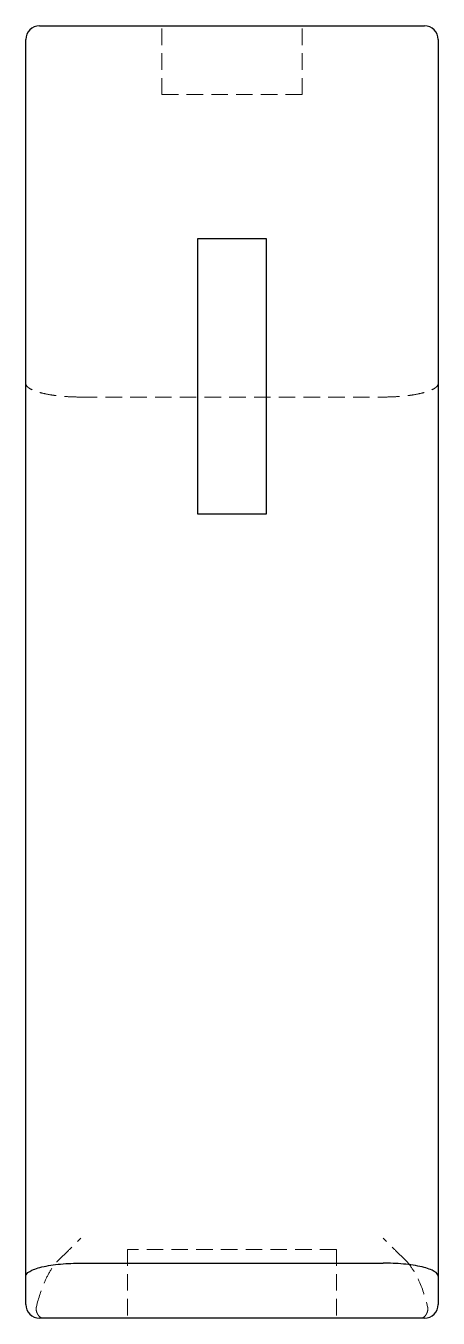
# Model space of a CAD drawing. Header units: millimetres. Extents: x 66 to 239, y 7 to 174.
# Drawn here: x 207.1 to 238.9, y 7.4 to 106.8 of the extents above.
import ezdxf

# ---------------------------------------------------------------- set-up
doc = ezdxf.new("R2010")
doc.units = ezdxf.units.MM
doc.linetypes.add('HIDDEN', pattern=[1.905, 1.27, -0.635])

msp = doc.modelspace()

# ---------------------------------------------------------------- linework, layer by layer
at = {"color": 7, "linetype": 'Continuous', "lineweight": 25}
for p, q in [((208.188, 106.816), (211.362, 106.816)), ((211.362, 106.816), (234.638, 106.816)), ((234.638, 106.816), (237.812, 106.816)), ((207.13, 10.595), (207.13, 105.758)), ((238.87, 105.758), (238.87, 10.595)), ((220.355, 90.432), (220.355, 69.272)), ((225.645, 90.432), (220.355, 90.432)), ((225.645, 69.272), (225.645, 90.432)), ((220.355, 69.272), (225.645, 69.272)), ((211.362, 11.595), (234.638, 11.595)), ((207.13, 8.42), (207.13, 10.595)), ((238.87, 10.595), (238.87, 8.42)), ((234.638, 7.362), (211.362, 7.362))]:
    msp.add_line(p, q, dxfattribs=at)
at = {"color": 7, "linetype": 'HIDDEN', "lineweight": 18}
for p, q in [((217.604, 101.526), (217.604, 106.816)), ((228.396, 101.526), (228.396, 106.816)), ((217.604, 101.526), (228.396, 101.526)), ((211.362, 78.25), (234.638, 78.25)), ((231.041, 12.653), (214.959, 12.653)), ((214.959, 12.653), (214.959, 7.362)), ((231.041, 12.653), (231.041, 7.362))]:
    msp.add_line(p, q, dxfattribs=at)
at = {"color": 7, "linetype": 'Continuous', "lineweight": 25}
for centre, start, end in [((208.188, 105.758), 90, 180), ((237.812, 105.758), 0, 90), ((208.188, 8.42), 180, 270), ((237.812, 8.42), 270, 0)]:
    msp.add_arc(centre, 1.058, start, end, dxfattribs=at)
at = {"color": 7, "linetype": 'HIDDEN', "lineweight": 18}
for points, knots in [([(211.362, 78.25), (211.082, 78.25), (210.807, 78.256), (210.266, 78.283), (209.998, 78.302), (209.485, 78.354), (209.242, 78.386), (208.782, 78.461), (208.565, 78.505), (208.174, 78.601), (207.999, 78.653), (207.69, 78.767), (207.559, 78.827), (207.347, 78.953), (207.266, 79.018), (207.184, 79.12), (207.164, 79.154), (207.137, 79.222), (207.13, 79.257), (207.13, 79.291)], [0, 0, 0, 0, 0.125, 0.125, 0.25, 0.25, 0.375, 0.375, 0.5, 0.5, 0.625, 0.625, 0.75, 0.75, 0.875, 0.875, 0.9375, 0.9375, 1, 1, 1, 1]), ([(234.638, 78.25), (234.918, 78.25), (235.193, 78.256), (235.734, 78.283), (236.002, 78.302), (236.515, 78.354), (236.758, 78.386), (237.218, 78.461), (237.435, 78.505), (237.826, 78.601), (238.001, 78.653), (238.31, 78.767), (238.441, 78.827), (238.653, 78.953), (238.734, 79.018), (238.816, 79.12), (238.836, 79.154), (238.863, 79.222), (238.87, 79.257), (238.87, 79.291)], [0, 0, 0, 0, 0.125, 0.125, 0.25, 0.25, 0.375, 0.375, 0.5, 0.5, 0.625, 0.625, 0.75, 0.75, 0.875, 0.875, 0.9375, 0.9375, 1, 1, 1, 1]), ([(209.757, 11.937), (210.02, 12.185), (210.284, 12.443), (210.685, 12.841), (210.82, 12.976), (211.09, 13.25), (211.227, 13.39), (211.362, 13.53)], [0, 0, 0, 0, 0.5, 0.5, 0.75, 0.75, 1, 1, 1, 1]), ([(236.243, 11.937), (235.98, 12.185), (235.716, 12.443), (235.315, 12.841), (235.18, 12.976), (234.91, 13.25), (234.773, 13.39), (234.638, 13.53)], [0, 0, 0, 0, 0.5, 0.5, 0.75, 0.75, 1, 1, 1, 1]), ([(207.944, 8.245), (208.106, 8.905), (208.308, 9.554), (208.729, 10.498), (208.891, 10.809), (209.272, 11.4), (209.489, 11.682), (209.757, 11.937)], [0, 0, 0, 0, 0.5, 0.5, 0.75, 0.75, 1, 1, 1, 1]), ([(236.243, 11.937), (236.512, 11.681), (236.728, 11.4), (237.107, 10.812), (237.268, 10.503), (237.692, 9.556), (237.894, 8.905), (238.056, 8.245)], [0, 0, 0, 0, 0.25, 0.25, 0.5, 0.5, 1, 1, 1, 1]), ([(207.959, 7.848), (207.968, 7.823), (207.987, 7.774), (208.019, 7.705), (208.055, 7.641), (208.095, 7.581), (208.139, 7.528), (208.192, 7.476), (208.255, 7.428), (208.328, 7.391), (208.406, 7.367), (208.46, 7.364), (208.488, 7.362)], [0, 0, 0, 0, 0.078384, 0.158981, 0.241633, 0.326144, 0.412289, 0.499819, 0.621404, 0.749954, 0.866527, 1, 1, 1, 1]), ([(238.041, 7.848), (238.032, 7.824), (238.014, 7.775), (237.982, 7.707), (237.946, 7.643), (237.906, 7.583), (237.862, 7.529), (237.804, 7.471), (237.727, 7.416), (237.626, 7.371), (237.551, 7.366), (237.512, 7.362)], [0, 0, 0, 0, 0.077245, 0.156801, 0.238762, 0.323217, 0.410245, 0.499918, 0.648016, 0.814661, 1, 1, 1, 1])]:
    msp.add_open_spline(points, degree=3, knots=knots, dxfattribs=at)
at = {"color": 7, "linetype": 'Continuous', "lineweight": 25}
for points in [[(207.13, 10.595), (207.13, 10.713), (207.221, 10.84), (207.633, 11.086), (207.956, 11.204), (208.782, 11.399), (209.283, 11.476), (210.325, 11.573), (210.863, 11.595), (211.362, 11.595)], [(238.87, 10.595), (238.87, 10.713), (238.779, 10.84), (238.367, 11.086), (238.044, 11.204), (237.218, 11.399), (236.717, 11.476), (235.675, 11.573), (235.137, 11.595), (234.638, 11.595)], [(211.362, 7.362), (210.988, 7.362), (210.584, 7.362), (209.803, 7.362), (209.427, 7.362), (208.808, 7.362), (208.565, 7.362), (208.256, 7.362), (208.188, 7.362), (208.188, 7.362)], [(237.812, 7.362), (237.812, 7.362), (237.744, 7.362), (237.435, 7.362), (237.192, 7.362), (236.573, 7.362), (236.197, 7.362), (235.416, 7.362), (235.012, 7.362), (234.638, 7.362)]]:
    msp.add_open_spline(points, degree=3, knots=[0, 0, 0, 0, 0.25, 0.25, 0.5, 0.5, 0.75, 0.75, 1, 1, 1, 1], dxfattribs=at)
at = {"color": 7, "linetype": 'HIDDEN', "lineweight": 18}
for points in [[(207.959, 7.848), (207.913, 7.977), (207.912, 8.113), (207.944, 8.245)], [(238.056, 8.245), (238.088, 8.113), (238.087, 7.977), (238.041, 7.848)]]:
    msp.add_open_spline(points, degree=3, dxfattribs=at)

doc.saveas('drawing.dxf')
